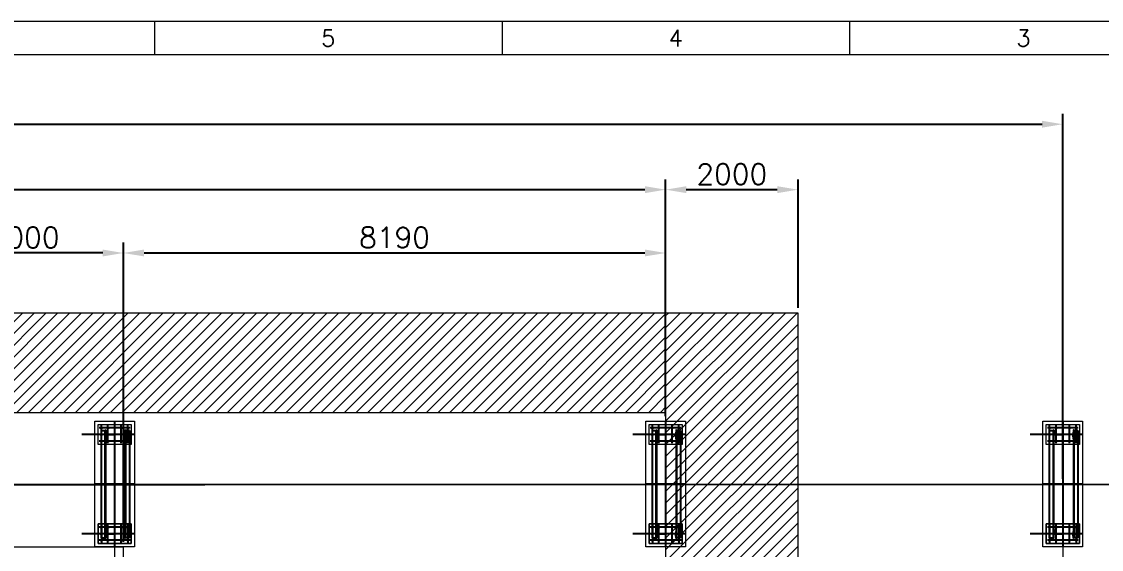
# Model space of a CAD drawing. Header units: millimetres. Extents: x -131970 to 468030, y -148196 to 152489.
# Drawn here: x 96917 to 113228, y 144512 to 152489 of the extents above; entities that cross this region are included whole.
import ezdxf
from ezdxf.enums import TextEntityAlignment as Align
from ezdxf.xclip import XClip

# ---------------------------------------------------------------- set-up
doc = ezdxf.new("R2010")
doc.units = ezdxf.units.MM
doc.header["$LTSCALE"] = 500
doc.header["$XCLIPFRAME"] = 2
doc.linetypes.add('BUILDING PLAN$1$CENTER', pattern=[2, 1.25, -0.25, 0.25, -0.25])
doc.linetypes.add('PHANTOM', pattern=[2.5, 1.25, -0.25, 0.25, -0.25, 0.25, -0.25])
doc.layers.get('0').update_dxf_attribs({"linetype": 'CONTINUOUS'})
doc.layers.get('Defpoints').update_dxf_attribs({"linetype": 'CONTINUOUS'})
for name, color, linetype, lineweight in [('0 DIMENSION', 1, 'CONTINUOUS', 13), ('0 REF', 8, 'PHANTOM', 9), ('SIDE VIEW PAINTING BOOTH$0$0 PANEL', 110, 'CONTINUOUS', 18), ('TEMPLATE', 7, 'CONTINUOUS', 20)]:
    doc.layers.add(name, color=color, linetype=linetype, lineweight=lineweight)
doc.layers.add('BUILDING PLAN$0$CL', color=1, linetype='BUILDING PLAN$1$CENTER')
doc.layers.add('BUILDING PLAN$0$DIMTEXT', color=7, linetype='CONTINUOUS')
doc.styles.add('ROMANS', font='romans.shx')
doc.styles.add('rs', font='romans.shx')
doc.dimstyles.new('ISO-100', dxfattribs={"dimscale": 125, "dimtxt": 2.5, "dimasz": 2.5, "dimexe": 1.25, "dimexo": 0.625, "dimtad": 1, "dimdsep": 46, "dimtxsty": 'rs', "dimcen": 2.5, "dimclrt": 7, "dimadec": 0, "dimazin": 0, "dimtfac": 1, "dimtmove": 0, "dimatfit": 3, "dimfxl": 1, "dimarcsym": 0})

# ---------------------------------------------------------------- blocks, each defined once
blk = doc.blocks.new('*D268')
at = {"layer": '0 DIMENSION', "color": 0, "linetype": 'ByBlock', "lineweight": -2, "transparency": 16777216}
for p, q in [((65033, 148162), (65033, 150105)), ((106645, 146528), (106645, 150105)), ((65345, 149949), (106332, 149949))]:
    blk.add_line(p, q, dxfattribs=at)
at = {"layer": '0 DIMENSION', "color": 0, "linetype": 'ByBlock', "transparency": 16777216}
for points in [[(65345, 150001), (65345, 149897), (65033, 149949)], [(106332, 150001), (106332, 149897), (106645, 149949)]]:
    blk.add_solid(points, dxfattribs=at)
at = {"layer": 'Defpoints', "color": 0, "linetype": 'ByBlock', "transparency": 16777216}
for p in [(106645, 149949), (65033, 148084), (106645, 146450)]:
    blk.add_point(p, dxfattribs=at)
at = {"layer": '0 DIMENSION', "color": 7, "linetype": 'ByBlock', "transparency": 16777216, "insert": (85839, 150183), "char_height": 312.5, "attachment_point": 5, "style": 'rs'}
blk.add_mtext('41612.5', dxfattribs=at)
blk = doc.blocks.new('*D260')
at = {"layer": '0 DIMENSION', "color": 0, "linetype": 'ByBlock', "lineweight": -2, "transparency": 16777216}
for p, q in [((98455, 144628), (98455, 149149)), ((106645, 146528), (106645, 149149)), ((98768, 148992), (106332, 148992))]:
    blk.add_line(p, q, dxfattribs=at)
at = {"layer": '0 DIMENSION', "color": 0, "linetype": 'ByBlock', "transparency": 16777216}
for points in [[(98768, 149044), (98768, 148940), (98455, 148992)], [(106332, 149044), (106332, 148940), (106645, 148992)]]:
    blk.add_solid(points, dxfattribs=at)
at = {"layer": 'Defpoints', "color": 0, "linetype": 'ByBlock', "transparency": 16777216}
for p in [(106645, 148992), (106645, 146450), (98455, 144550)]:
    blk.add_point(p, dxfattribs=at)
at = {"layer": '0 DIMENSION', "color": 7, "linetype": 'ByBlock', "transparency": 16777216, "insert": (102550, 149227), "char_height": 312.5, "attachment_point": 5, "style": 'rs'}
blk.add_mtext('8190', dxfattribs=at)
blk = doc.blocks.new('BUILDING PLAN$0$A$C724942FE')
at = {"layer": 'BUILDING PLAN$0$DIMTEXT', "linetype": 'Continuous', "lineweight": 9}
for p, q in [((0.1, 149.9), (70.1, 149.9)), ((0.1, 149.9), (0.1, 149.3)), ((2.4, 146.8), (30.2, 145.2)), ((32.6, 142.7), (32.6, 74.9)), ((37.6, 142.7), (37.6, 74.9)), ((67.7, 146.8), (39.9, 145.2)), ((70.1, 149.9), (70.1, 149.3)), ((0.1, -0.1), (0.1, 0.6)), ((2.4, 3.1), (30.2, 4.7)), ((32.6, 7.2), (32.6, 74.9)), ((37.6, 7.2), (37.6, 74.9)), ((67.7, 3.1), (39.9, 4.7)), ((70.1, -0.1), (70.1, 0.6)), ((0.1, -0.1), (70.1, -0.1))]:
    blk.add_line(p, q, dxfattribs=at)
for centre, start, end in [((2.6, 149.3), 180, 266.72951), ((30.1, 142.7), 0, 86.72951), ((40.1, 142.7), 93.27049, 180), ((67.6, 149.3), 273.27049, 0), ((2.6, 0.6), 93.27049, 180), ((30.1, 7.2), 273.27049, 0), ((40.1, 7.2), 180, 266.72951), ((67.6, 0.6), 0, 86.72951)]:
    blk.add_arc(centre, 2.5, start, end, dxfattribs=at)
blk = doc.blocks.new('BUILDING PLAN$0$A$C2D5647E8')
for p, q in [((58.2, 299.7), (733.2, 299.7)), ((58.2, 299.7), (58.2, 272.7)), ((58.2, 275.2), (733.2, 275.2)), ((58.2, 272.7), (733.2, 272.7)), ((733.2, 299.7), (733.2, 272.7)), ((58.2, 147.7), (733.2, 147.7)), ((58.2, 120.7), (58.2, 147.7)), ((58.2, 145.2), (733.2, 145.2)), ((733.2, 120.7), (733.2, 147.7)), ((58.2, 120.7), (733.2, 120.7))]:
    blk.add_line(p, q)
at = {"layer": 'BUILDING PLAN$0$CL', "ltscale": 500}
for p, q in [((83.2, 330.9), (83.2, -0.1)), ((708.2, 330.9), (708.2, -0.1))]:
    blk.add_line(p, q, dxfattribs=at)
at = {"layer": 'BUILDING PLAN$0$DIMTEXT', "linetype": 'Continuous', "lineweight": 9, "xscale": 0.8333, "yscale": 0.8333, "zscale": 0.8333}
for p in [(54, 147.7), (679, 147.7)]:
    blk.add_blockref('BUILDING PLAN$0$A$C724942FE', p, dxfattribs=at)
blk = doc.blocks.new('BUILDING PLAN$0$57')
at = {"layer": 'BUILDING PLAN$0$CL', "ltscale": 500}
for p, q in [((4487540, 427196), (4487540, 426731)), ((4487640, 427263), (4487640, 426469)), ((4487740, 427196), (4487740, 426731)), ((4488390, 427263), (4488390, 426663)), ((4489040, 427196), (4489040, 426731)), ((4489140, 427263), (4489140, 426469)), ((4489240, 427196), (4489240, 426731)), ((4487772, 427163), (4487507, 427163)), ((4487772, 427063), (4487507, 427063)), ((4489008, 427163), (4489273, 427163)), ((4489273, 427063), (4489008, 427063)), ((4487440, 426963), (4489340, 426963)), ((4487772, 426863), (4487507, 426863)), ((4489273, 426863), (4489008, 426863)), ((4487772, 426763), (4487507, 426763)), ((4489008, 426763), (4489273, 426763))]:
    blk.add_line(p, q, dxfattribs=at)
at = {"layer": 'BUILDING PLAN$0$DIMTEXT', "linetype": 'Continuous', "lineweight": 9}
for p, q in [((4487640, 427213), (4487640, 427163)), ((4489140, 427213), (4489140, 427163))]:
    blk.add_line(p, q, dxfattribs=at)
at = {"layer": 'BUILDING PLAN$0$DIMTEXT', "color": 4, "lineweight": 20}
blk.add_lwpolyline([(4487440, 427263), (4489340, 427263), (4489340, 426663), (4487440, 426663)], close=True, dxfattribs=at)
at = {"layer": 'BUILDING PLAN$0$DIMTEXT', "linetype": 'Continuous', "lineweight": 9}
for points in [[(4487490, 427213), (4487790, 427213), (4487790, 426713), (4487490, 426713)], [(4488990, 427213), (4489290, 427213), (4489290, 426713), (4488990, 426713)], [(4489290, 427213), (4488990, 427213), (4488990, 426713), (4489290, 426713)]]:
    blk.add_lwpolyline(points, close=True, dxfattribs=at)
for centre in [(4487540, 427163), (4487640, 427163), (4487740, 427163), (4489040, 427163), (4489140, 427163), (4489240, 427163), (4487540, 427063), (4487740, 427063), (4489040, 427063), (4489240, 427063), (4487540, 426863), (4487740, 426863), (4489040, 426863), (4489240, 426863), (4487540, 426763), (4487640, 426763), (4487740, 426763), (4489040, 426763), (4489140, 426763), (4489240, 426763)]:
    blk.add_circle(centre, 15, dxfattribs=at)
at = {"layer": 'BUILDING PLAN$0$DIMTEXT', "linetype": 'Continuous', "lineweight": 9, "xscale": 2.000341124820999, "yscale": 2.000341124820999, "zscale": 2.000341124820999}
for p in [(4487570, 426824), (4489070, 426824)]:
    blk.add_blockref('BUILDING PLAN$0$A$C724942FE', p, dxfattribs=at)
blk = doc.blocks.new('BUILDING PLAN')
at = {"color": 9, "linetype": 'ByBlock', "lineweight": -2}
blk.add_lwpolyline([(76653.2, 0), (76653.2, -34787), (-46749.3, -34807.7), (-46749.3, -20.7)], close=True, dxfattribs=at)
at = {"layer": 'BUILDING PLAN$0$CL', "color": 8, "lineweight": 9, "ltscale": 500}
for p, q in [((-39767.5, 0), (74631.7, 0)), ((8322.5, 0), (8322.5, -34798.5)), ((16645, 0), (16645, -34797.1)), ((22645, 0), (22645, -34796.1))]:
    blk.add_line(p, q, dxfattribs=at)
at = {"color": 9, "lineweight": -2, "rotation": 270}
for p in [(-418640.9, 4488390.1), (-410318.4, 4488390.1), (-404318.4, 4488390.1)]:
    blk.add_blockref('BUILDING PLAN$0$57', p, dxfattribs=at)
at = {"layer": 'BUILDING PLAN$0$DIMTEXT', "linetype": 'Continuous', "lineweight": 9, "xscale": 2.400505369999998, "yscale": 2.400505369999998, "zscale": 2.400505369999998, "rotation": 270}
for p in [(7828.1, 949.9), (16150.6, 949.9), (22150.6, 949.9)]:
    blk.add_blockref('BUILDING PLAN$0$A$C2D5647E8', p, dxfattribs=at)
blk = doc.blocks.new('*D261')
at = {"layer": '0 DIMENSION', "color": 0, "linetype": 'ByBlock', "lineweight": -2, "transparency": 16777216}
for p, q in [((95455, 144628), (95455, 149149)), ((98455, 144628), (98455, 149149)), ((98143, 148992), (95768, 148992))]:
    blk.add_line(p, q, dxfattribs=at)
at = {"layer": '0 DIMENSION', "color": 0, "linetype": 'ByBlock', "transparency": 16777216}
for points in [[(95768, 149044), (95768, 148940), (95455, 148992)], [(98143, 149044), (98143, 148940), (98455, 148992)]]:
    blk.add_solid(points, dxfattribs=at)
at = {"layer": 'Defpoints', "color": 0, "linetype": 'ByBlock', "transparency": 16777216}
for p in [(95455, 148992), (95455, 144550), (98455, 144550)]:
    blk.add_point(p, dxfattribs=at)
at = {"layer": '0 DIMENSION', "color": 7, "linetype": 'ByBlock', "transparency": 16777216, "insert": (96955, 149227), "char_height": 312.5, "attachment_point": 5, "style": 'rs'}
blk.add_mtext('3000', dxfattribs=at)
blk = doc.blocks.new('FRAME A1')
at = {"color": 7}
blk.add_lwpolyline([(-874.843704, 11.084145), (-53.843704, 11.084145), (-53.843704, 595.084145), (-874.843704, 595.084145)], close=True, dxfattribs=at)
at = {"layer": 'TEMPLATE'}
for p, q in [((-311.343704, 600.084145), (-311.343704, 595.084145)), ((-258.843704, 600.084145), (-258.843704, 595.084145)), ((-206.343704, 600.084145), (-206.343704, 595.084145))]:
    blk.add_line(p, q, dxfattribs=at)
at = {"layer": 'TEMPLATE', "color": 5}
blk.add_lwpolyline([(-889.843704, 6.084145), (-48.843704, 6.084145), (-48.843704, 600.084145), (-889.843704, 600.084145)], close=True, dxfattribs=at)
at = {"layer": 'TEMPLATE', "ltscale": 50, "style": 'ROMANS'}
for s, p in [('5', (-285.093704, 597.584145)), ('4', (-232.593704, 597.584145)), ('3', (-180.093704, 597.584145))]:
    blk.add_text(s, height=2.5, dxfattribs=at).set_placement(p, align=Align.MIDDLE_CENTER)
blk = doc.blocks.new('*D282')
at = {"layer": '0 DIMENSION', "color": 0, "linetype": 'ByBlock', "lineweight": -2, "transparency": 16777216}
for p, q in [((106645, 148162), (106645, 150105)), ((108645, 148162), (108645, 150105)), ((106957, 149949), (108332, 149949))]:
    blk.add_line(p, q, dxfattribs=at)
at = {"layer": '0 DIMENSION', "color": 0, "linetype": 'ByBlock', "transparency": 16777216}
for points in [[(106957, 150001), (106957, 149897), (106645, 149949)], [(108332, 150001), (108332, 149897), (108645, 149949)]]:
    blk.add_solid(points, dxfattribs=at)
at = {"layer": 'Defpoints', "color": 0, "linetype": 'ByBlock', "transparency": 16777216}
for p in [(108645, 149949), (106645, 148084), (108645, 148084)]:
    blk.add_point(p, dxfattribs=at)
at = {"layer": '0 DIMENSION', "color": 7, "linetype": 'ByBlock', "transparency": 16777216, "insert": (107645, 150183), "char_height": 312.5, "attachment_point": 5, "style": 'rs'}
blk.add_mtext('2000', dxfattribs=at)
blk = doc.blocks.new('*D326')
at = {"layer": '0 DIMENSION', "color": 0, "linetype": 'ByBlock', "lineweight": -2, "transparency": 16777216}
for p, q in [((65033, 149614), (65033, 151094)), ((112645, 145578), (112645, 151094)), ((65345, 150938), (112332, 150938))]:
    blk.add_line(p, q, dxfattribs=at)
at = {"layer": '0 DIMENSION', "color": 0, "linetype": 'ByBlock', "transparency": 16777216}
for points in [[(65345, 150990), (65345, 150886), (65033, 150938)], [(112332, 150990), (112332, 150886), (112645, 150938)]]:
    blk.add_solid(points, dxfattribs=at)
at = {"layer": 'Defpoints', "color": 0, "linetype": 'ByBlock', "transparency": 16777216}
for p in [(112645, 150938), (65033, 149536), (112645, 145500)]:
    blk.add_point(p, dxfattribs=at)
at = {"layer": '0 DIMENSION', "color": 7, "linetype": 'ByBlock', "transparency": 16777216, "insert": (88839, 151172), "char_height": 312.5, "attachment_point": 5, "style": 'rs'}
blk.add_mtext('47612.5 SPACE USED IN REV-6', dxfattribs=at)

msp = doc.modelspace()

# ---------------------------------------------------------------- hatches: boundary and pattern name
at = {"layer": '0 REF', "linetype": 'Continuous'}
h = msp.add_hatch(dxfattribs=at)
h.set_pattern_fill('ANSI31', color=256, scale=1000)
h.set_pattern_definition([(45, (156491.94, 131983.51), (-88.38835, 88.38835), [])])
h.paths.add_polyline_path([(106645, 148083.513), (65032.5, 148083.513), (65032.5, 146583.513), (106645, 146583.513)])
h = msp.add_hatch(dxfattribs=at)
h.set_pattern_fill('ANSI31', color=256, scale=1000)
h.set_pattern_definition([(45, (145852.44, 128911.11), (-88.38835, 88.38835), [])])
h.paths.add_polyline_path([(108645, 148083.513), (106645, 148083.513), (106645, 137495.569), (108645, 137495.569)])

# ---------------------------------------------------------------- linework, layer by layer
for points in [[(106645, 148083.513), (65032.5, 148083.513), (65032.5, 146583.513), (106645, 146583.513)], [(108645, 148083.513), (106645, 148083.513), (106645, 137495.569), (108645, 137495.569)]]:
    msp.add_lwpolyline(points, close=True, dxfattribs=at)

# ---------------------------------------------------------------- dimensions: what is measured, and where the dimension line sits
at = {"layer": '0 DIMENSION', "linetype": 'ByBlock'}
dim = msp.add_linear_dim(base=(106645, 149949.008), p1=(65032.5, 148083.513), p2=(106645, 146450.189), angle=180, dimstyle='ISO-100', dxfattribs=at)
dim.commit()
dim.dimension.update_dxf_attribs({"geometry": '*D268', "text_midpoint": (85838.75, 150183.383)})
dim = msp.add_linear_dim(base=(106645, 148992.309), p1=(98455.056, 144549.811), p2=(106645, 146450.189), angle=180, dimstyle='ISO-100', override={"dimdec": 0}, dxfattribs=at)
dim.commit()
dim.dimension.update_dxf_attribs({"geometry": '*D260', "text_midpoint": (102550.028, 149226.684)})

# ---------------------------------------------------------------- next in the draw order: block references
ref = msp.add_blockref('BUILDING PLAN', (90000, 145500), dxfattribs=at)
XClip(ref).set_block_clipping_path([(-40296.2847446482, -27160.9180562167), (34674.8181025925, 6489.0819437833)])

# ---------------------------------------------------------------- next in the draw order: linework, layer by layer
at = {"layer": 'SIDE VIEW PAINTING BOOTH$0$0 PANEL'}
for p in [(95455.056, 144549.812), (98455.056, 141699.812)]:
    msp.add_line(p, (98455.056, 144549.812), dxfattribs=at)

# ---------------------------------------------------------------- next in the draw order: block references
at = {"layer": '0 DIMENSION', "linetype": 'ByBlock', "xscale": 100, "yscale": 100}
msp.add_blockref('FRAME A1', (130059.189, 92480.667), dxfattribs=at)

# ---------------------------------------------------------------- next in the draw order: dimensions: what is measured, and where the dimension line sits
at = {"layer": '0 DIMENSION', "linetype": 'ByBlock'}
dim = msp.add_linear_dim(base=(112645, 150938.018), p1=(65032.5, 149535.557), p2=(112645, 145500), text='<> SPACE USED IN REV-6', dimstyle='ISO-100', dxfattribs=at)
dim.commit()
dim.dimension.update_dxf_attribs({"geometry": '*D326', "text_midpoint": (88838.75, 151172.393)})
dim = msp.add_linear_dim(base=(108645, 149949.008), p1=(106645, 148083.513), p2=(108645, 148083.513), dimstyle='ISO-100', dxfattribs=at)
dim.commit()
dim.dimension.update_dxf_attribs({"geometry": '*D282', "text_midpoint": (107645, 150183.383)})
dim = msp.add_linear_dim(base=(95455.056, 148992.309), p1=(98455.056, 144549.811), p2=(95455.056, 144549.812), angle=180, dimstyle='ISO-100', dxfattribs=at)
dim.commit()
dim.dimension.update_dxf_attribs({"geometry": '*D261', "text_midpoint": (96955.056, 149226.684)})

doc.saveas('drawing.dxf')
